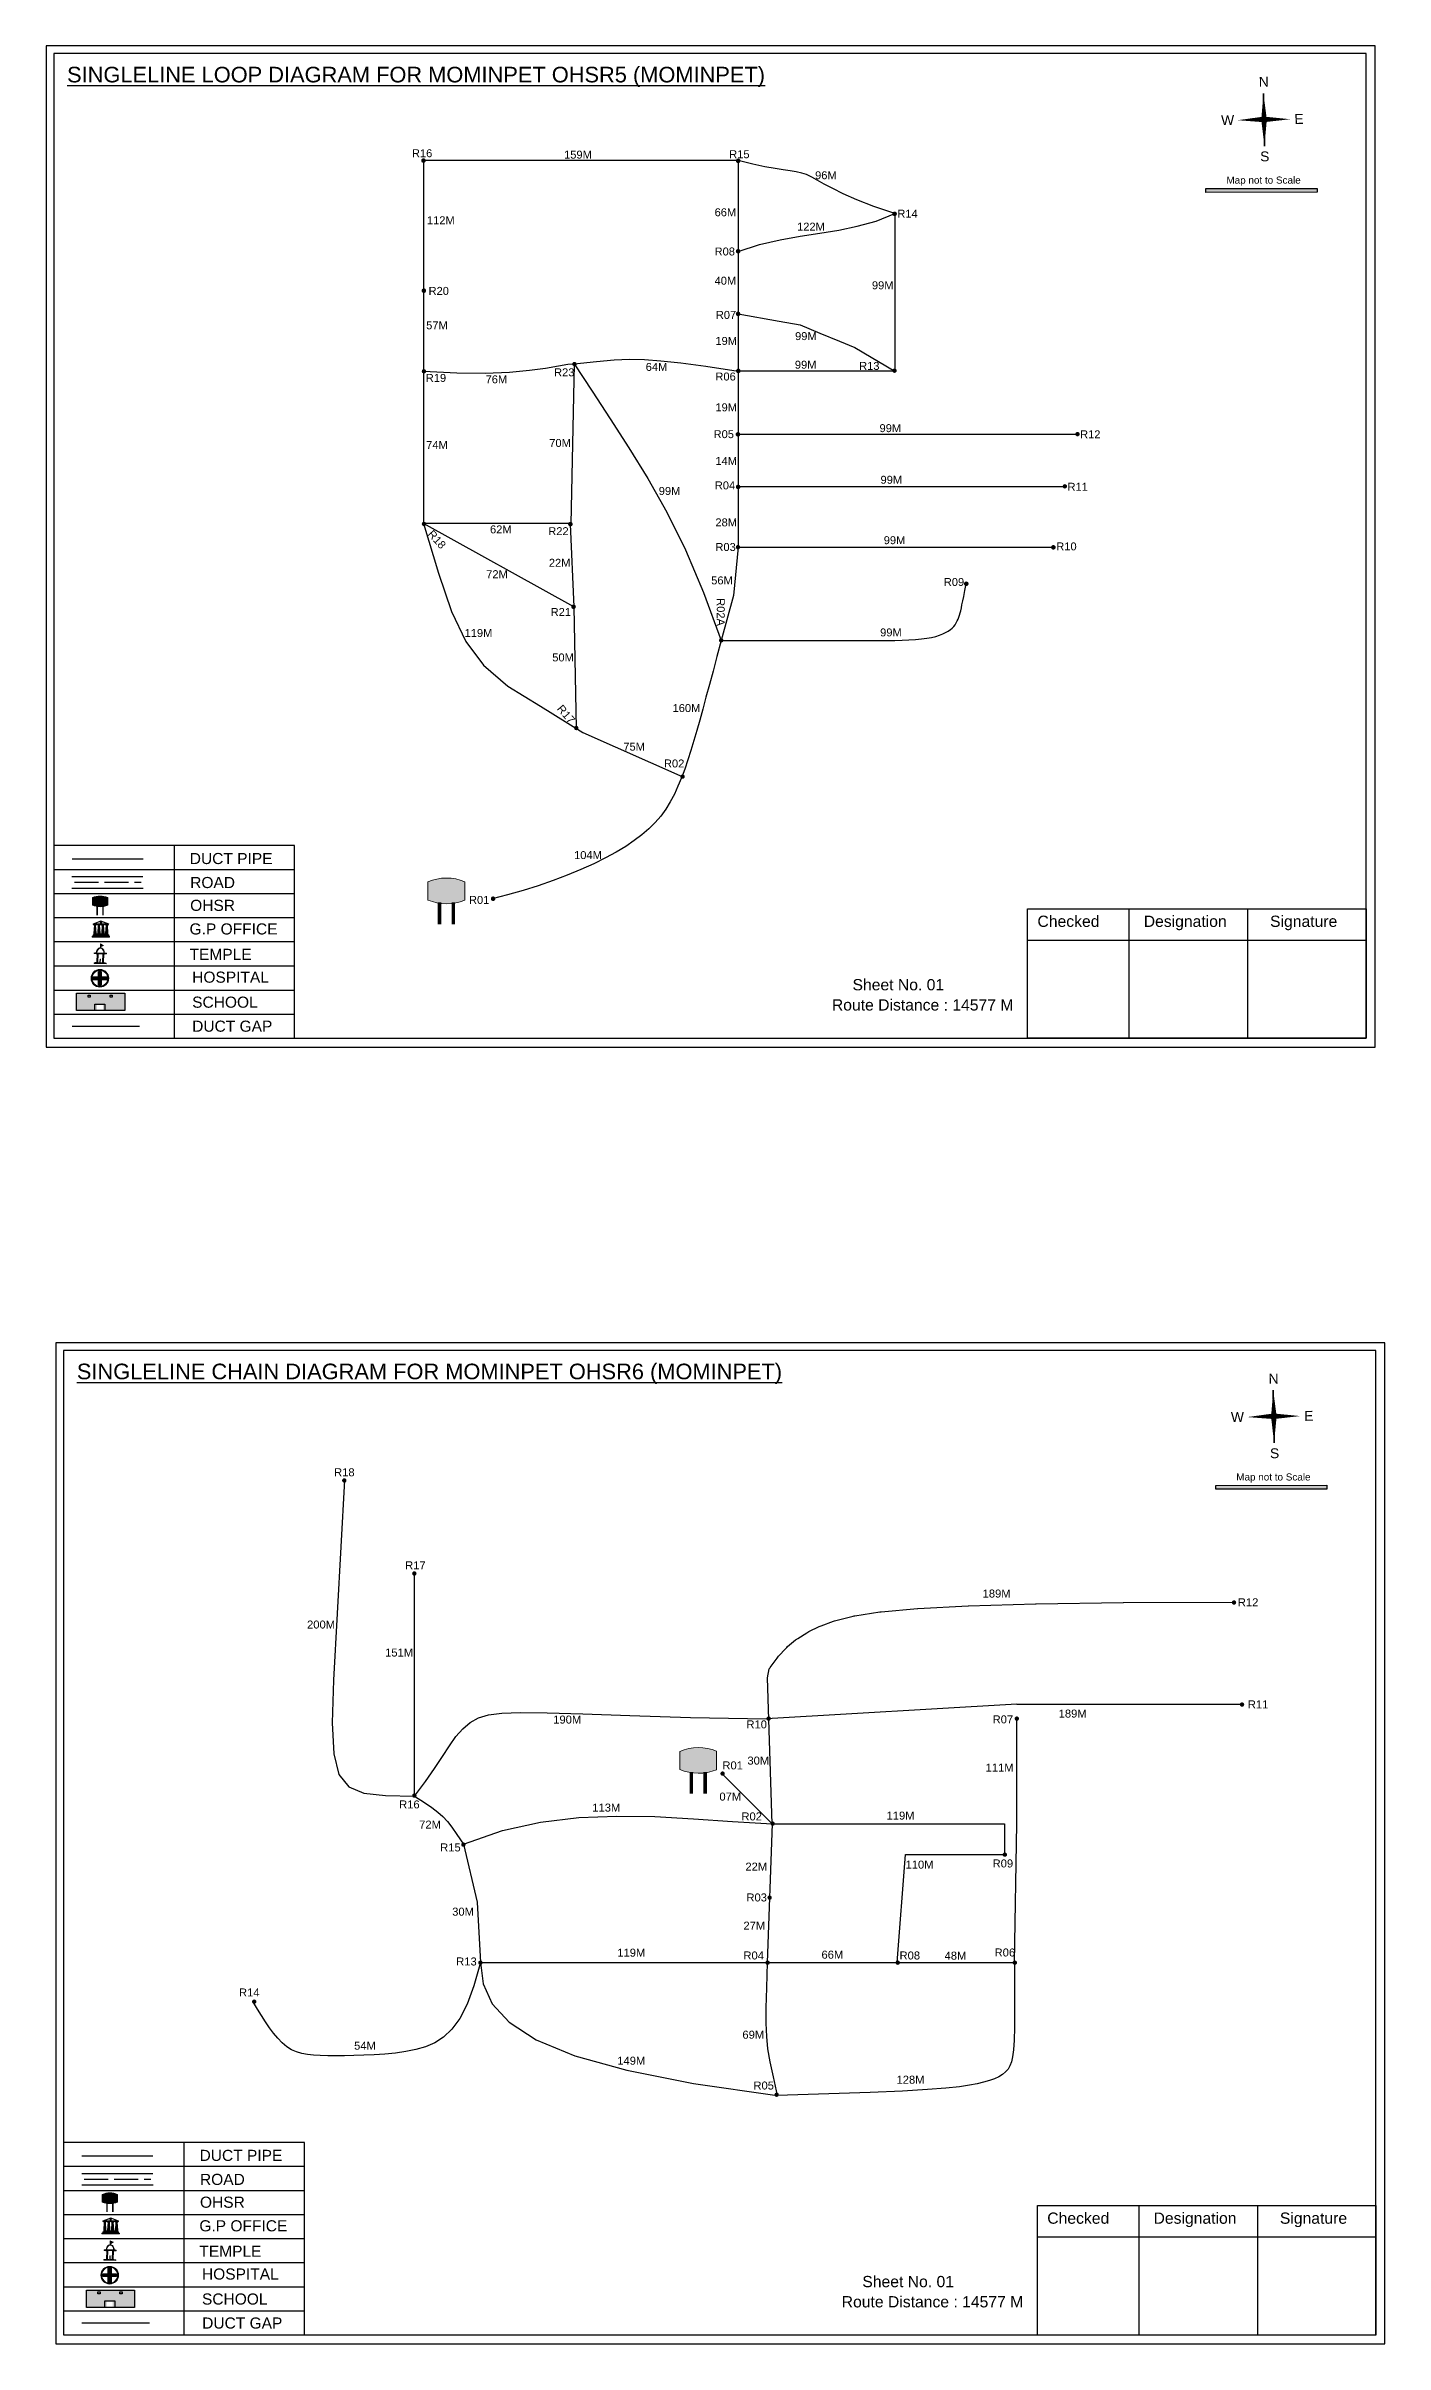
# Model space of a CAD drawing. Header units: inches. Extents: x 777 to 9331, y 1229 to 5049.
# Drawn here: x 1445 to 2114, y 1229 to 2378 of the extents above; entities that cross this region are included whole.
import ezdxf

# ---------------------------------------------------------------- set-up
doc = ezdxf.new("R2010")
doc.units = ezdxf.units.IN
doc.header["$MEASUREMENT"] = 0
doc.linetypes.add('ACAD_ISO02W100', pattern=[15, 12, -3])
doc.layers.add('LANDMARK', color=7, linetype='Continuous')
doc.layers.add('OHT', color=7, linetype='Continuous')
doc.styles.get("Standard").update_dxf_attribs({"font": 'arial.ttf'})

# ---------------------------------------------------------------- blocks, each defined once
blk = doc.blocks.new('OHT')
at = {"linetype": 'Continuous', "lineweight": 0, "true_color": 0x0ffffc}
blk.add_hatch(color=4, dxfattribs=at).paths.add_polyline_path([(0.012, 1), (0, 1, 0.101323), (-0.4, 0.916), (-0.4, 0.525, 0.194075), (0.399, 0.521), (0.399, 0.921, 0.097877)])
at = {"color": 4, "linetype": 'Continuous', "lineweight": 0, "true_color": 0x0ffffc, "flags": 128}
for points in [[(-0.4, 0.525), (-0.4, 0.916)], [(0.399, 0.521), (0.399, 0.921)]]:
    blk.add_lwpolyline(points, dxfattribs=at)
at = {"color": 4, "linetype": 'Continuous', "lineweight": 0, "true_color": 0x0ffffc, "const_width": 0.075, "flags": 128}
for points in [[(-0.15, 0), (-0.15, 0.475)], [(0.15, 0), (0.15, 0.473)]]:
    blk.add_lwpolyline(points, dxfattribs=at)
at = {"color": 4, "linetype": 'Continuous', "lineweight": 0, "true_color": 0x0ffffc}
for centre, radius, start, end in [((0.006, -0.019), 1.019, 67.3109, 113.4711), ((0.004, 1.513), 1.068, 247.7682, 291.7007)]:
    blk.add_arc(centre, radius, start, end, dxfattribs=at)
blk = doc.blocks.new('Government_Office')
at = {"linetype": 'Continuous', "lineweight": 0, "true_color": 0xff0000}
for points in [[(-0.5, 0.05), (0.5, 0.05), (0.5, 0), (-0.5, 0)], [(-0.45, 0.08), (-0.45, 0.12), (0.45, 0.12), (0.45, 0.08)], [(-0.4, 0.14), (-0.4, 0.18), (0.4, 0.18), (0.4, 0.14)]]:
    blk.add_hatch(color=1, dxfattribs=at).paths.add_polyline_path(points)
h = blk.add_hatch(color=1, dxfattribs=at)
h.paths.add_polyline_path([(0.44, 0.72), (0.45, 0.75), (0, 0.93), (-0.45, 0.75), (-0.44, 0.72)])
h.paths.add_polyline_path([(0.36, 0.75), (-0.36, 0.75), (0, 0.9)], flags=16)
h.paths.add_polyline_path([(0, 0.78, -1), (0, 0.87, -1)], flags=0)
h = blk.add_hatch(color=1, dxfattribs=at)
edge = h.paths.add_edge_path()
edge.add_line((-0.27, 0.2), (-0.3, 0.68))
edge.add_line((-0.3, 0.68), (-0.29, 0.68))
edge.add_arc((-0.28, 0.69), 0.0176, 225.304, 441.5659)
edge.add_line((-0.28, 0.7), (-0.39, 0.7))
edge.add_arc((-0.39, 0.69), 0.0176, 98.4341, 314.696)
edge.add_line((-0.38, 0.68), (-0.37, 0.68))
edge.add_line((-0.37, 0.68), (-0.4, 0.2))
edge.add_line((-0.4, 0.2), (-0.27, 0.2))
h = blk.add_hatch(color=1, dxfattribs=at)
edge = h.paths.add_edge_path()
edge.add_line((-0.05, 0.2), (-0.07, 0.68))
edge.add_line((-0.07, 0.68), (-0.07, 0.68))
edge.add_arc((-0.05, 0.69), 0.0176, 225.304, 441.5659)
edge.add_line((-0.05, 0.7), (-0.17, 0.7))
edge.add_arc((-0.17, 0.69), 0.0176, 98.4341, 314.696)
edge.add_line((-0.16, 0.68), (-0.15, 0.68))
edge.add_line((-0.15, 0.68), (-0.18, 0.2))
edge.add_line((-0.18, 0.2), (-0.05, 0.2))
h = blk.add_hatch(color=1, dxfattribs=at)
edge = h.paths.add_edge_path()
edge.add_arc((0, 0.83), 0.0467, 90, 270)
edge.add_arc((0, 0.83), 0.0467, 270, 450)
h = blk.add_hatch(color=1, dxfattribs=at)
edge = h.paths.add_edge_path()
edge.add_line((0.18, 0.2), (0.15, 0.68))
edge.add_line((0.15, 0.68), (0.16, 0.68))
edge.add_arc((0.17, 0.69), 0.0176, 225.304, 441.5659)
edge.add_line((0.17, 0.7), (0.05, 0.7))
edge.add_arc((0.05, 0.69), 0.0176, 98.4341, 314.696)
edge.add_line((0.07, 0.68), (0.07, 0.68))
edge.add_line((0.07, 0.68), (0.05, 0.2))
edge.add_line((0.05, 0.2), (0.18, 0.2))
h = blk.add_hatch(color=1, dxfattribs=at)
edge = h.paths.add_edge_path()
edge.add_line((0.4, 0.2), (0.37, 0.68))
edge.add_line((0.37, 0.68), (0.38, 0.68))
edge.add_arc((0.39, 0.69), 0.0176, 225.304, 441.5659)
edge.add_line((0.4, 0.7), (0.28, 0.7))
edge.add_arc((0.28, 0.69), 0.0176, 98.4341, 314.696)
edge.add_line((0.29, 0.68), (0.3, 0.68))
edge.add_line((0.3, 0.68), (0.27, 0.2))
edge.add_line((0.27, 0.2), (0.4, 0.2))
at = {"color": 1, "linetype": 'Continuous', "lineweight": 0, "true_color": 0xff0000, "flags": 128}
for points in [[(-0.5, 0.05), (0.5, 0.05), (0.5, 0), (-0.5, 0)], [(-0.45, 0.75), (-0.44, 0.72), (0.44, 0.72), (0.45, 0.75), (0, 0.93)], [(-0.45, 0.08), (-0.45, 0.12), (0.45, 0.12), (0.45, 0.08)], [(-0.4, 0.14), (-0.4, 0.18), (0.4, 0.18), (0.4, 0.14)], [(-0.36, 0.75), (0.36, 0.75), (0, 0.9)]]:
    blk.add_lwpolyline(points, close=True, dxfattribs=at)
for points in [[(-0.27, 0.2), (-0.3, 0.68), (-0.29, 0.68, 1.379694), (-0.28, 0.7), (-0.39, 0.7, 1.379694), (-0.38, 0.68), (-0.37, 0.68), (-0.4, 0.2)], [(-0.05, 0.2), (-0.07, 0.68), (-0.07, 0.68, 1.379694), (-0.05, 0.7), (-0.17, 0.7, 1.379694), (-0.16, 0.68), (-0.15, 0.68), (-0.18, 0.2)], [(0, 0.87, 1), (0, 0.78, 1)], [(0.18, 0.2), (0.15, 0.68), (0.16, 0.68, 1.379694), (0.17, 0.7), (0.05, 0.7, 1.379694), (0.07, 0.68), (0.07, 0.68), (0.05, 0.2)], [(0.4, 0.2), (0.37, 0.68), (0.38, 0.68, 1.379694), (0.4, 0.7), (0.28, 0.7, 1.379694), (0.29, 0.68), (0.3, 0.68), (0.27, 0.2)]]:
    blk.add_lwpolyline(points, format="xyb", close=True, dxfattribs=at)
blk = doc.blocks.new('Temple')
at = {"linetype": 'Continuous', "lineweight": 0, "true_color": 0xff0000}
h = blk.add_hatch(color=1, dxfattribs=at)
edge = h.paths.add_edge_path()
edge.add_line((0.17, 0.49), (0.22, 0.49))
edge.add_line((0.22, 0.49), (0.22, 0.5))
edge.add_line((0.22, 0.5), (0.31, 0.5))
edge.add_line((0.31, 0.5), (0.31, 0.53))
edge.add_line((0.31, 0.53), (0.26, 0.53))
edge.add_line((0.26, 0.53), (0.26, 0.54))
edge.add_line((0.26, 0.54), (0.2, 0.54))
edge.add_spline(control_points=[(0.2, 0.54), (0.2, 0.59), (0.19, 0.64), (0.14, 0.74), (0.09, 0.79), (0.03, 0.8), (0.02, 0.81), (0.01, 0.81)], knot_values=[4.712389, 4.712389, 4.712389, 4.712389, 5.278166, 5.278166, 6.117402, 6.117402, 6.223801, 6.223801, 6.223801, 6.223801], degree=3, periodic=0)
edge.add_line((0.01, 0.81), (0.01, 0.79))
edge.add_line((0.01, 0.79), (-0.01, 0.79))
edge.add_line((-0.01, 0.79), (-0.01, 0.81))
edge.add_spline(control_points=[(-0.01, 0.81), (-0.05, 0.8), (-0.1, 0.78), (-0.17, 0.7), (-0.2, 0.63), (-0.2, 0.55), (-0.2, 0.55), (-0.2, 0.54)], knot_values=[6.343965, 6.343965, 6.343965, 6.343965, 6.956638, 6.956638, 7.795874, 7.795874, 7.853982, 7.853982, 7.853982, 7.853982], degree=3, periodic=0)
edge.add_line((-0.2, 0.54), (-0.26, 0.54))
edge.add_line((-0.26, 0.54), (-0.26, 0.53))
edge.add_line((-0.26, 0.53), (-0.31, 0.53))
edge.add_line((-0.31, 0.53), (-0.31, 0.5))
edge.add_line((-0.31, 0.5), (-0.22, 0.5))
edge.add_line((-0.22, 0.5), (-0.22, 0.49))
edge.add_line((-0.22, 0.49), (-0.17, 0.49))
edge.add_line((-0.17, 0.49), (-0.17, 0.07))
edge.add_arc((-0.2, 0.07), 0.03, -90, 0, ccw=False)
edge.add_line((-0.2, 0.04), (-0.26, 0.04))
edge.add_line((-0.26, 0.04), (-0.26, 0.03))
edge.add_line((-0.26, 0.03), (-0.31, 0.03))
edge.add_line((-0.31, 0.03), (-0.31, 0))
edge.add_line((-0.31, 0), (0.31, 0))
edge.add_line((0.31, 0), (0.31, 0.03))
edge.add_line((0.31, 0.03), (0.26, 0.03))
edge.add_line((0.26, 0.03), (0.26, 0.04))
edge.add_line((0.26, 0.04), (0.2, 0.04))
edge.add_arc((0.2, 0.07), 0.03, 180, 270, ccw=False)
edge.add_line((0.17, 0.07), (0.17, 0.49))
h.paths.add_polyline_path([(0.12, 0.07, -0.414214), (0.1, 0.04), (0.05, 0.04), (0.05, 0.03), (-0.05, 0.03), (-0.05, 0.04), (-0.1, 0.04, -0.414214), (-0.12, 0.07), (-0.12, 0.5), (0.12, 0.5)], flags=16)
edge = h.paths.add_edge_path(flags=16)
edge.add_ellipse((0, 0.54), major_axis=(0, 0.242), ratio=0.722808, start_angle=270, end_angle=450, ccw=False)
edge.add_line((0.17, 0.54), (-0.17, 0.54))
h.paths.add_polyline_path([(0.01, 0.23), (0.01, 0.07), (-0.01, 0.07), (-0.01, 0.23)], flags=0)
at = {"linetype": 'Continuous', "lineweight": 0, "true_color": 0xe66000}
blk.add_hatch(color=32, dxfattribs=at).paths.add_polyline_path([(-0.01, 1), (0.15, 0.93), (0, 0.85)])
at = {"linetype": 'Continuous', "lineweight": 0, "true_color": 0xff0000}
h = blk.add_hatch(color=1, dxfattribs=at)
edge = h.paths.add_edge_path()
edge.add_line((0.01, 0.86), (0, 0.85))
edge.add_line((0, 0.85), (0, 0.93))
edge.add_line((0, 0.93), (-0.01, 0.93))
edge.add_line((-0.01, 0.93), (-0.01, 0.81))
edge.add_spline(control_points=[(-0.01, 0.81), (0, 0.81), (0, 0.81), (0.01, 0.81)], knot_values=[6.223801, 6.223801, 6.223801, 6.223801, 6.343965, 6.343965, 6.343965, 6.343965], degree=3, periodic=0)
edge.add_line((0.01, 0.81), (0.01, 0.86))
h = blk.add_hatch(color=1, dxfattribs=at)
edge = h.paths.add_edge_path()
edge.add_line((0.01, 0.79), (0.01, 0.81))
edge.add_spline(control_points=[(0.01, 0.81), (0, 0.81), (0, 0.81), (-0.01, 0.81)], knot_values=[6.223801, 6.223801, 6.223801, 6.223801, 6.343965, 6.343965, 6.343965, 6.343965], degree=3, periodic=0)
edge.add_line((-0.01, 0.81), (-0.01, 0.79))
edge.add_line((-0.01, 0.79), (0.01, 0.79))
at = {"color": 1, "linetype": 'Continuous', "lineweight": 0, "true_color": 0xff0000, "flags": 128}
blk.add_lwpolyline([(0.2, 0.54), (0.26, 0.54), (0.26, 0.53), (0.31, 0.53), (0.31, 0.5), (0.22, 0.5), (0.22, 0.49), (0.17, 0.49), (0.17, 0.07, 0.414214), (0.2, 0.04), (0.26, 0.04), (0.26, 0.03), (0.31, 0.03), (0.31, 0), (-0.31, 0), (-0.31, 0.03), (-0.26, 0.03), (-0.26, 0.04), (-0.2, 0.04, 0.414214), (-0.17, 0.07), (-0.17, 0.49), (-0.22, 0.49), (-0.22, 0.5), (-0.31, 0.5), (-0.31, 0.53), (-0.26, 0.53), (-0.26, 0.54), (-0.2, 0.54)], format="xyb", dxfattribs=at)
blk.add_lwpolyline([(-0.17, 0.54), (0.17, 0.54)], dxfattribs=at)
blk.add_lwpolyline([(0.12, 0.5), (0.12, 0.07, -0.414214), (0.1, 0.04), (0.05, 0.04), (0.05, 0.03), (-0.05, 0.03), (-0.05, 0.04), (-0.1, 0.04, -0.414214), (-0.12, 0.07), (-0.12, 0.5)], format="xyb", close=True, dxfattribs=at)
at = {"color": 32, "linetype": 'Continuous', "lineweight": 0, "true_color": 0xe66000, "flags": 128}
blk.add_lwpolyline([(-0.01, 1), (0.15, 0.93), (0, 0.85), (-0.01, 1)], dxfattribs=at)
at = {"color": 1, "linetype": 'Continuous', "lineweight": 0, "true_color": 0xff0000, "flags": 128}
for points in [[(0.01, 0.93), (-0.01, 0.93), (-0.01, 0.79), (0.01, 0.79)], [(0.01, 0.23), (-0.01, 0.23), (-0.01, 0.07), (0.01, 0.07)]]:
    blk.add_lwpolyline(points, close=True, dxfattribs=at)
at = {"color": 1, "linetype": 'Continuous', "lineweight": 0, "true_color": 0xff0000}
blk.add_ellipse((0, 0.54), major_axis=(0, 0.242), ratio=0.722808, start_param=4.712389, end_param=7.853982, dxfattribs=at)
blk.add_open_spline([(0.2, 0.54), (0.2, 0.59), (0.19, 0.64), (0.14, 0.74), (0.09, 0.79), (-0.02, 0.82), (-0.08, 0.79), (-0.17, 0.7), (-0.2, 0.63), (-0.2, 0.55), (-0.2, 0.55), (-0.2, 0.54)], degree=3, knots=[4.712389, 4.712389, 4.712389, 4.712389, 5.278166, 5.278166, 6.117402, 6.117402, 6.956638, 6.956638, 7.795874, 7.795874, 7.853982, 7.853982, 7.853982, 7.853982], dxfattribs=at)
blk = doc.blocks.new('*U16')
at = {"color": 0, "linetype": 'ACAD_ISO02W100', "transparency": 16777216}
blk.add_line((-16.5, 0), (16.8, 0), dxfattribs=at)
blk = doc.blocks.new('Hospital')
at = {"linetype": 'Continuous', "lineweight": 0, "true_color": 0x000000}
h = blk.add_hatch(color=18, dxfattribs=at)
h.paths.add_polyline_path([(-0.5, 0, 1), (0.5, 0, 1)])
h.paths.add_polyline_path([(0.45, 0, -1), (-0.45, 0, -1)], flags=16)
at = {"linetype": 'Continuous', "true_color": 0xff0000}
blk.add_hatch(color=1, dxfattribs=at).paths.add_polyline_path([(-0.39, 0.08), (-0.08, 0.08), (-0.08, 0.39), (0.08, 0.39), (0.08, 0.08), (0.39, 0.08), (0.39, -0.08), (0.08, -0.08), (0.08, -0.39), (-0.08, -0.39), (-0.08, -0.08), (-0.39, -0.08)])
at = {"color": 1, "linetype": 'Continuous', "true_color": 0xff0000, "flags": 128}
blk.add_lwpolyline([(-0.39, 0.08), (-0.08, 0.08), (-0.08, 0.39), (0.08, 0.39), (0.08, 0.08), (0.39, 0.08), (0.39, -0.08), (0.08, -0.08), (0.08, -0.39), (-0.08, -0.39), (-0.08, -0.08), (-0.39, -0.08)], close=True, dxfattribs=at)
at = {"color": 18, "linetype": 'Continuous', "lineweight": 0, "true_color": 0x000000}
for radius in [0.5, 0.446]:
    blk.add_circle((0, 0), radius, dxfattribs=at)
blk = doc.blocks.new('*U19')
at = {"color": 0, "linetype": 'ACAD_ISO02W100', "transparency": 16777216}
blk.add_line((-16.5, 0), (16.8, 0), dxfattribs=at)

msp = doc.modelspace()

# ---------------------------------------------------------------- hatches: boundary and pattern name
at = {"ltscale": 0.5}
h = msp.add_hatch(color=5, dxfattribs=at)
h.dxf.hatch_style = 1
h.paths.add_polyline_path([(1634.7, 2320.6, 1), (1632.4, 2320.6, 1)])
h = msp.add_hatch(color=5, dxfattribs=at)
h.dxf.hatch_style = 1
h.paths.add_polyline_path([(1791.9, 2320.5, 1), (1789.6, 2320.5, 1)])
at = {"true_color": 0x0093dd}
h = msp.add_hatch(color=142, dxfattribs=at)
h.dxf.hatch_style = 1
h.paths.add_polyline_path([(2024.5, 2306.6), (2024.5, 2304.7), (2080, 2304.8), (2080, 2306.7)])
at = {"ltscale": 0.5}
h = msp.add_hatch(color=5, dxfattribs=at)
h.dxf.hatch_style = 1
h.paths.add_polyline_path([(1870.1, 2294, 1), (1867.8, 2294, 1)])
h = msp.add_hatch(color=5, dxfattribs=at)
h.dxf.hatch_style = 1
h.paths.add_polyline_path([(1791.9, 2275.3, 1), (1789.6, 2275.3, 1)])
h = msp.add_hatch(color=5, dxfattribs=at)
h.dxf.hatch_style = 1
h.paths.add_polyline_path([(1634.9, 2255.6, 1), (1632.6, 2255.6, 1)])
h = msp.add_hatch(color=5, dxfattribs=at)
h.dxf.hatch_style = 1
h.paths.add_polyline_path([(1791.9, 2244, 1), (1789.6, 2244, 1)])
h = msp.add_hatch(color=5, dxfattribs=at)
h.dxf.hatch_style = 1
h.paths.add_polyline_path([(1710.1, 2218.9, 1), (1707.9, 2218.9, 1)])
h = msp.add_hatch(color=5, dxfattribs=at)
h.dxf.hatch_style = 1
h.paths.add_polyline_path([(1634.9, 2215.3, 1), (1632.7, 2215.3, 1)])
h = msp.add_hatch(color=5, dxfattribs=at)
h.dxf.hatch_style = 1
h.paths.add_polyline_path([(1792, 2215.5, 1), (1789.7, 2215.5, 1)])
h = msp.add_hatch(color=5, dxfattribs=at)
h.dxf.hatch_style = 1
h.paths.add_polyline_path([(1870, 2215.6, 1), (1867.8, 2215.6, 1)])
h = msp.add_hatch(color=5, dxfattribs=at)
h.dxf.hatch_style = 1
h.paths.add_polyline_path([(1791.8, 2183.8, 1), (1789.5, 2183.8, 1)])
h = msp.add_hatch(color=5, dxfattribs=at)
h.dxf.hatch_style = 1
h.paths.add_polyline_path([(1961.4, 2183.9, 1), (1959.2, 2183.9, 1)])
h = msp.add_hatch(color=5, dxfattribs=at)
h.dxf.hatch_style = 1
h.paths.add_polyline_path([(1791.9, 2157.5, 1), (1789.6, 2157.5, 1)])
h = msp.add_hatch(color=5, dxfattribs=at)
h.dxf.hatch_style = 1
h.paths.add_polyline_path([(1955.1, 2157.8, 1), (1952.9, 2157.8, 1)])
h = msp.add_hatch(color=5, dxfattribs=at)
h.dxf.hatch_style = 1
h.paths.add_polyline_path([(1634.9, 2139, 1), (1632.7, 2139, 1)])
h = msp.add_hatch(color=5, dxfattribs=at)
h.dxf.hatch_style = 1
h.paths.add_polyline_path([(1708.1, 2138.9, 1), (1705.8, 2138.9, 1)])
h = msp.add_hatch(color=5, dxfattribs=at)
h.dxf.hatch_style = 1
h.paths.add_polyline_path([(1791.8, 2127.4, 1), (1789.6, 2127.4, 1)])
h = msp.add_hatch(color=5, dxfattribs=at)
h.dxf.hatch_style = 1
h.paths.add_polyline_path([(1949.4, 2127.3, 1), (1947.1, 2127.3, 1)])
h = msp.add_hatch(color=5, dxfattribs=at)
h.dxf.hatch_style = 1
h.paths.add_polyline_path([(1905.9, 2109.1, 1), (1903.6, 2109.1, 1)])
h = msp.add_hatch(color=5, dxfattribs=at)
h.dxf.hatch_style = 1
h.paths.add_polyline_path([(1709.7, 2097.6, 1), (1707.4, 2097.6, 1)])
h = msp.add_hatch(color=5, dxfattribs=at)
h.dxf.hatch_style = 1
h.paths.add_polyline_path([(1783.4, 2080.8, 1), (1781.2, 2080.8, 1)])
h = msp.add_hatch(color=5, dxfattribs=at)
h.dxf.hatch_style = 1
h.paths.add_polyline_path([(1711, 2037, 1), (1708.8, 2037, 1)])
h = msp.add_hatch(color=5, dxfattribs=at)
h.dxf.hatch_style = 1
h.paths.add_polyline_path([(1764.1, 2012.7, 1), (1761.9, 2012.7, 1)])
h = msp.add_hatch(color=5, dxfattribs=at)
h.dxf.hatch_style = 1
h.paths.add_polyline_path([(1669.5, 1951.7, 1), (1667.2, 1951.7, 1)])
at = {"true_color": 0xc8c92d}
h = msp.add_hatch(color=52, dxfattribs=at)
h.dxf.hatch_style = 1
h.paths.add_polyline_path([(1465, 1904.4), (1460.2, 1904.4), (1460.2, 1895.8), (1465, 1895.8)])
h.paths.add_polyline_path([(1484.2, 1904.4), (1479.5, 1904.4), (1479.5, 1895.8), (1484.2, 1895.8)])
at = {"true_color": 0x22346e}
h = msp.add_hatch(color=159, dxfattribs=at)
h.dxf.hatch_style = 1
h.paths.add_polyline_path([(1479.5, 1904.4), (1465, 1904.4), (1465, 1895.8), (1470.4, 1895.8), (1470.4, 1898.6), (1473.4, 1898.6), (1473.4, 1895.8), (1479.5, 1895.8)])
h.paths.add_polyline_path([(1467.1, 1902.5), (1466, 1902.5), (1466, 1903.4), (1467.1, 1903.4)], flags=16)
h.paths.add_polyline_path([(1477, 1902.5), (1477, 1903.4), (1478.1, 1903.4), (1478.1, 1902.5)], flags=16)
at = {"ltscale": 0.5}
h = msp.add_hatch(color=5, dxfattribs=at)
h.dxf.hatch_style = 1
h.paths.add_polyline_path([(1595.1, 1660.9, 1), (1592.9, 1660.9, 1)])
at = {"true_color": 0x0093dd}
h = msp.add_hatch(color=142, dxfattribs=at)
h.dxf.hatch_style = 1
h.paths.add_polyline_path([(2029.4, 1658.4), (2029.4, 1656.5), (2084.9, 1656.6), (2084.9, 1658.5)])
at = {"ltscale": 0.5}
h = msp.add_hatch(color=5, dxfattribs=at)
h.dxf.hatch_style = 1
h.paths.add_polyline_path([(1630.1, 1614.4, 1), (1627.9, 1614.4, 1)])
h = msp.add_hatch(color=5, dxfattribs=at)
h.dxf.hatch_style = 1
h.paths.add_polyline_path([(2039.6, 1599.9, 1), (2037.4, 1599.9, 1)])
h = msp.add_hatch(color=5, dxfattribs=at)
h.dxf.hatch_style = 1
h.paths.add_polyline_path([(1807.1, 1541.9, 1), (1804.9, 1541.9, 1)])
h = msp.add_hatch(color=5, dxfattribs=at)
h.dxf.hatch_style = 1
h.paths.add_polyline_path([(1931.1, 1541.9, 1), (1928.9, 1541.9, 1)])
h = msp.add_hatch(color=5, dxfattribs=at)
h.dxf.hatch_style = 1
h.paths.add_polyline_path([(2043.6, 1548.9, 1), (2041.4, 1548.9, 1)])
h = msp.add_hatch(color=5, dxfattribs=at)
h.dxf.hatch_style = 1
h.paths.add_polyline_path([(1784.1, 1514.4, 1), (1781.9, 1514.4, 1)])
h = msp.add_hatch(color=5, dxfattribs=at)
h.dxf.hatch_style = 1
h.paths.add_polyline_path([(1630.1, 1503.4, 1), (1627.9, 1503.4, 1)])
h = msp.add_hatch(color=5, dxfattribs=at)
h.dxf.hatch_style = 1
h.paths.add_polyline_path([(1809.1, 1489.4, 1), (1806.9, 1489.4, 1)])
h = msp.add_hatch(color=5, dxfattribs=at)
h.dxf.hatch_style = 1
h.paths.add_polyline_path([(1654.6, 1478.9, 1), (1652.4, 1478.9, 1)])
h = msp.add_hatch(color=5, dxfattribs=at)
h.dxf.hatch_style = 1
h.paths.add_polyline_path([(1925.1, 1473.9, 1), (1922.9, 1473.9, 1)])
h = msp.add_hatch(color=5, dxfattribs=at)
h.dxf.hatch_style = 1
h.paths.add_polyline_path([(1807.6, 1452.4, 1), (1805.4, 1452.4, 1)])
h = msp.add_hatch(color=5, dxfattribs=at)
h.dxf.hatch_style = 1
h.paths.add_polyline_path([(1663.1, 1419.9, 1), (1660.9, 1419.9, 1)])
h = msp.add_hatch(color=5, dxfattribs=at)
h.dxf.hatch_style = 1
h.paths.add_polyline_path([(1806.6, 1419.9, 1), (1804.4, 1419.9, 1)])
h = msp.add_hatch(color=5, dxfattribs=at)
h.dxf.hatch_style = 1
h.paths.add_polyline_path([(1871.6, 1419.9, 1), (1869.4, 1419.9, 1)])
h = msp.add_hatch(color=5, dxfattribs=at)
h.dxf.hatch_style = 1
h.paths.add_polyline_path([(1930.1, 1419.9, 1), (1927.9, 1419.9, 1)])
h = msp.add_hatch(color=5, dxfattribs=at)
h.dxf.hatch_style = 1
h.paths.add_polyline_path([(1550.1, 1400.4, 1), (1547.9, 1400.4, 1)])
h = msp.add_hatch(color=5, dxfattribs=at)
h.dxf.hatch_style = 1
h.paths.add_polyline_path([(1811.1, 1353.9, 1), (1808.9, 1353.9, 1)])
at = {"true_color": 0xc8c92d}
h = msp.add_hatch(color=52, dxfattribs=at)
h.dxf.hatch_style = 1
h.paths.add_polyline_path([(1469.9, 1256.2), (1465.2, 1256.2), (1465.2, 1247.6), (1469.9, 1247.6)])
h.paths.add_polyline_path([(1489.1, 1256.2), (1484.4, 1256.2), (1484.4, 1247.6), (1489.1, 1247.6)])
at = {"true_color": 0x22346e}
h = msp.add_hatch(color=159, dxfattribs=at)
h.dxf.hatch_style = 1
h.paths.add_polyline_path([(1484.4, 1256.2), (1469.9, 1256.2), (1469.9, 1247.6), (1475.3, 1247.6), (1475.3, 1250.4), (1478.3, 1250.4), (1478.3, 1247.6), (1484.4, 1247.6)])
h.paths.add_polyline_path([(1472, 1254.3), (1470.9, 1254.3), (1470.9, 1255.3), (1472, 1255.3)], flags=16)
h.paths.add_polyline_path([(1481.9, 1254.3), (1481.9, 1255.3), (1483, 1255.3), (1483, 1254.3)], flags=16)

# ---------------------------------------------------------------- linework, layer by layer
for p, q in [((2053.7, 2327.9), (2053.2, 2354.2)), ((2053.2, 2354.2), (2053.7, 2327.9)), ((2053.7, 2327.9), (2053.2, 2354.2)), ((2053.4, 2341.1), (2053.7, 2327.9)), ((1509, 1978.2), (1509, 1882)), ((1569.2, 1966.2), (1448.9, 1966.2)), ((1569.2, 1954.1), (1448.9, 1954.1)), ((1457.9, 1962.8), (1493.4, 1962.8)), ((1457.9, 1957), (1493.6, 1957)), ((1569.2, 1942.1), (1448.9, 1942.1)), ((1569.2, 1930.1), (1448.9, 1930.1)), ((1569.2, 1918), (1448.9, 1918)), ((1448.9, 1906), (1569.2, 1906)), ((1448.9, 1894), (1569.2, 1894)), ((2058.5, 1679.7), (2058.1, 1706)), ((2058.1, 1706), (2058.5, 1679.7)), ((2058.5, 1679.7), (2058.1, 1706)), ((2058.3, 1692.8), (2058.5, 1679.7)), ((1513.9, 1330), (1513.9, 1233.8)), ((1574.1, 1318), (1453.8, 1318)), ((1462.8, 1314.6), (1498.3, 1314.6)), ((1574.1, 1305.9), (1453.8, 1305.9)), ((1462.8, 1308.8), (1498.5, 1308.8)), ((1574.1, 1293.9), (1453.8, 1293.9)), ((1574.1, 1281.9), (1453.8, 1281.9)), ((1574.1, 1269.9), (1453.8, 1269.9)), ((1453.8, 1257.8), (1574.1, 1257.8)), ((1453.8, 1245.8), (1574.1, 1245.8)), ((1453.8, 1235.2), (1453.8, 1234.3)), ((1453.8, 1234.3), (1453.8, 1233.8))]:
    msp.add_line(p, q)
at = {"color": 1}
for p, q in [((2053.2, 2354.2), (2053.4, 2341.1)), ((2058.1, 1706), (2058.3, 1692.9))]:
    msp.add_line(p, q, dxfattribs=at)
at = {"color": 5}
for p, q in [((1869, 2294.1), (1869, 2215.4)), ((1708.9, 2219.1), (1707.1, 2138.9)), ((1869, 2215.4), (1790.8, 2215.4)), ((1790.8, 2183.9), (1960.2, 2183.9)), ((1790.8, 2157.7), (1954.1, 2157.7)), ((1707.3, 2139.2), (1633.6, 2139.2)), ((1708.6, 2097.5), (1633.6, 2139.2)), ((1790.8, 2127.4), (1948.2, 2127.4)), ((1629.1, 1503.2), (1629.1, 1614.3)), ((1930, 1549.1), (1804.9, 1541.7)), ((1930, 1549.1), (2043.1, 1549.1)), ((1930, 1489.3), (1930, 1541.8)), ((1807.8, 1489.3), (1783.1, 1514)), ((1807.8, 1489.3), (1805.3, 1419.9)), ((1807.8, 1489.3), (1923.9, 1489.3)), ((1923.9, 1489.3), (1923.9, 1474)), ((1928.9, 1419.9), (1930, 1489.3)), ((1870.2, 1419.9), (1874.3, 1474)), ((1874.3, 1474), (1923.9, 1474)), ((1662, 1419.9), (1805.3, 1419.9)), ((1805.3, 1419.9), (1928.4, 1419.9))]:
    msp.add_line(p, q, dxfattribs=at)
at = {"color": 242, "true_color": 0xcd2027}
for p, q in [((1986, 1946.7), (1986, 1881.9)), ((2045.3, 1946.7), (2045.3, 1881.9)), ((1935.4, 1931), (2104.5, 1931)), ((1990.9, 1298.5), (1990.9, 1233.7)), ((2050.2, 1298.5), (2050.2, 1233.7)), ((1940.4, 1282.8), (2109.4, 1282.8))]:
    msp.add_line(p, q, dxfattribs=at)
for points in [[(1445, 2377.9), (1445, 1877.5), (2109, 1877.5), (2109, 2377.9)], [(1448.9, 2374.1), (1448.9, 1882), (2104.5, 1882), (2104.5, 2374.1)], [(1448.9, 1882), (1569.2, 1882), (1569.2, 1978.2), (1448.9, 1978.2), (1448.9, 1882.9)], [(1484.3, 1904.4), (1484.3, 1895.8), (1460.2, 1895.8), (1460.2, 1904.4)], [(1467.1, 1903.4), (1467.1, 1902.5), (1466, 1902.5), (1466, 1903.4)], [(1477, 1902.5), (1477, 1903.4), (1478.1, 1903.4), (1478.1, 1902.5)], [(1449.9, 1729.7), (1449.9, 1229.3), (2113.9, 1229.3), (2113.9, 1729.7)], [(1453.8, 1725.9), (1453.8, 1233.8), (2109.4, 1233.8), (2109.4, 1725.9)], [(1453.8, 1233.8), (1574.1, 1233.8), (1574.1, 1330), (1453.8, 1330), (1453.8, 1234.7)], [(1489.2, 1256.2), (1489.2, 1247.6), (1465.2, 1247.6), (1465.2, 1256.2)], [(1472, 1255.3), (1472, 1254.3), (1470.9, 1254.3), (1470.9, 1255.3)], [(1481.9, 1254.3), (1481.9, 1255.3), (1483, 1255.3), (1483, 1254.3)]]:
    msp.add_lwpolyline(points, close=True)
at = {"color": 5}
for points in [[(1633.6, 2320.6), (1633.6, 2215.4), (1633.6, 2139.2), (1641, 2114.4), (1647.6, 2095.2), (1654.7, 2080.3), (1663.6, 2068.4), (1675.7, 2058), (1692.1, 2047.9), (1713.1, 2034.7), (1763.1, 2012.6)], [(1869, 2294.1), (1858.6, 2297.7), (1850.1, 2301), (1843.3, 2304), (1838, 2306.6), (1833.7, 2308.9), (1830.3, 2310.9), (1827.5, 2312.4), (1824.9, 2313.6), (1822.5, 2314.4), (1819.8, 2315), (1816.8, 2315.5), (1813.3, 2316), (1809.2, 2316.6), (1804.1, 2317.5), (1798.1, 2318.8), (1790.8, 2320.6), (1633.6, 2320.6)], [(1790.8, 2320.6), (1790.8, 2275.2), (1790.8, 2244), (1790.8, 2215.4), (1790.8, 2183.9), (1790.8, 2157.7), (1790.8, 2127.4), (1788.4, 2103.2), (1782.3, 2080.7)], [(1790.8, 2275.2), (1801.5, 2278.6), (1811.8, 2281), (1821.8, 2282.8), (1831.5, 2284.3), (1841, 2285.9), (1850.3, 2287.8), (1859.7, 2290.4), (1869, 2294.1)], [(1790.8, 2244), (1811.2, 2240.4), (1821.7, 2238.5), (1831.6, 2234.4), (1841.4, 2230.3), (1849.1, 2227.2), (1869, 2215.4)], [(1633.6, 2215.4), (1650.2, 2214.5), (1664.4, 2214.4), (1676.5, 2214.9), (1686.5, 2215.8), (1694.6, 2216.9), (1701, 2218), (1705.7, 2218.8), (1708.9, 2219.1)], [(1708.9, 2219.1), (1720, 2220.2), (1728.8, 2221), (1736.5, 2221.3), (1744, 2221.2), (1752.2, 2220.6), (1762.1, 2219.5), (1774.6, 2217.8), (1790.8, 2215.4)], [(1708.9, 2219.1), (1717.8, 2205.3), (1726.9, 2191.5), (1736.2, 2177.1), (1745.7, 2161.7), (1755.1, 2144.9), (1764.4, 2126), (1773.5, 2104.8), (1782.3, 2080.7)], [(1706.9, 2138.9), (1708.6, 2097.5), (1709.9, 2036.7)], [(1782.3, 2080.7), (1800.5, 2080.7), (1814.9, 2080.7), (1826.2, 2080.7), (1834.8, 2080.7), (1841.4, 2080.7), (1846.5, 2080.7), (1850.6, 2080.7), (1854.2, 2080.7), (1857.9, 2080.7), (1861.6, 2080.7), (1865.4, 2080.7), (1869.1, 2080.8), (1872.7, 2080.9), (1876.1, 2081), (1879.3, 2081.2), (1882.3, 2081.5), (1885, 2081.9), (1887.4, 2082.3), (1889.5, 2082.8), (1891.4, 2083.4), (1893, 2084), (1894.4, 2084.7), (1895.7, 2085.4), (1896.8, 2086.2), (1897.7, 2086.9), (1898.5, 2087.8), (1899.2, 2088.6), (1899.7, 2089.5), (1900.2, 2090.5), (1900.7, 2091.4), (1901, 2092.4), (1901.4, 2093.4), (1901.7, 2094.5), (1902, 2095.6), (1902.3, 2097), (1902.6, 2098.6), (1903, 2100.5), (1903.5, 2102.8), (1904, 2105.7), (1904.7, 2109.1)], [(1782.3, 2080.7), (1780.2, 2072.8), (1778.3, 2065.5), (1776.4, 2058.7), (1774.7, 2052.4), (1773.1, 2046.5), (1771.6, 2041), (1770.1, 2035.7), (1768.6, 2030.7), (1767.1, 2025.8), (1765.6, 2021.1), (1764.1, 2016.5), (1762.5, 2012.1), (1760.7, 2007.9), (1758.9, 2003.9), (1756.8, 2000.1), (1754.6, 1996.4), (1752.1, 1993), (1749.3, 1989.7), (1746.2, 1986.6), (1742.7, 1983.6), (1738.9, 1980.7), (1734.6, 1977.8), (1729.8, 1974.9), (1724.5, 1972.1), (1718.6, 1969.2), (1712.2, 1966.3), (1705.4, 1963.5), (1698.3, 1960.8), (1690.9, 1958.2), (1683.3, 1955.8), (1675.6, 1953.6), (1667.9, 1951.7)], [(1594.1, 1661.1), (1588.6, 1561.1), (1588, 1539.7), (1588.7, 1524.3), (1591.3, 1514), (1596.2, 1507.8), (1603.8, 1504.6), (1614.6, 1503.4), (1629.1, 1503.2)], [(1629.1, 1503.2), (1634.5, 1510.4), (1639.1, 1517), (1643, 1523), (1646.5, 1528.3), (1649.8, 1532.9), (1653.2, 1536.8), (1656.9, 1539.9), (1661, 1542.3), (1666, 1543.8), (1672.7, 1544.6), (1682.1, 1544.9), (1695.3, 1544.7), (1713.1, 1544.2), (1736.7, 1543.4), (1766.9, 1542.5), (1804.9, 1541.7)], [(1629.1, 1503.2), (1634, 1500), (1637.8, 1497.4), (1640.8, 1495.1), (1643.3, 1492.9), (1645.5, 1490.5), (1647.8, 1487.6), (1650.3, 1483.9), (1653.5, 1479.1)], [(1653.5, 1479.1), (1673, 1485.9), (1692.1, 1490.2), (1711.1, 1492.5), (1730.1, 1493.2), (1749.1, 1492.9), (1768.4, 1491.8), (1787.9, 1490.5), (1807.8, 1489.3)], [(1653.5, 1479.1), (1660.4, 1450.2), (1662, 1419.9), (1658.8, 1408.4), (1655.4, 1399.2), (1651.7, 1392), (1647.8, 1386.6), (1643.6, 1382.6), (1639.2, 1379.8), (1634.6, 1377.9), (1629.7, 1376.5), (1624.7, 1375.5), (1619.5, 1374.7), (1614.2, 1374.2), (1609, 1373.8), (1603.8, 1373.6), (1598.8, 1373.5), (1594.1, 1373.4), (1589.7, 1373.4), (1585.7, 1373.4), (1582, 1373.5), (1578.7, 1373.7), (1575.6, 1374), (1572.8, 1374.5), (1570.1, 1375.3), (1567.7, 1376.4), (1565.3, 1377.9), (1563, 1379.8), (1560.8, 1382.1), (1558.7, 1384.6), (1556.6, 1387.4), (1554.6, 1390.4), (1552.6, 1393.5), (1550.6, 1396.7), (1548.7, 1400)], [(1662, 1419.9), (1663.3, 1409.4), (1667.8, 1399.4), (1676.4, 1390.1), (1689.9, 1381.4), (1709.2, 1373.4), (1735.1, 1366.1), (1768.5, 1359.5), (1810.2, 1353.5)], [(1805.3, 1419.9), (1804.9, 1407.3), (1804.6, 1397.4), (1804.6, 1389.6), (1804.9, 1383), (1805.5, 1376.9), (1806.6, 1370.4), (1808.2, 1362.9), (1810.2, 1353.5)], [(1928.9, 1419.9), (1928.9, 1406.6), (1928.9, 1395.9), (1928.8, 1387.5), (1928.6, 1381.1), (1928.3, 1376.3), (1927.9, 1372.8), (1927.3, 1370.3), (1926.5, 1368.4), (1925.6, 1366.7), (1924.3, 1365.3), (1922.8, 1364), (1921, 1362.9), (1918.8, 1361.9), (1916.3, 1361), (1913.4, 1360.2), (1910.1, 1359.4), (1906.3, 1358.7), (1901.3, 1357.9), (1894.5, 1357.2), (1885.3, 1356.5), (1872.9, 1355.7), (1856.8, 1355), (1836.1, 1354.3), (1810.2, 1353.5)]]:
    msp.add_lwpolyline(points, dxfattribs=at)
at = {"color": 142, "true_color": 0x0093dd}
for points in [[(2080, 2304.8), (2024.5, 2304.7), (2024.5, 2306.6), (2080, 2306.7), (2080, 2304.8)], [(2084.9, 1656.6), (2029.4, 1656.5), (2029.4, 1658.4), (2084.9, 1658.5), (2084.9, 1656.6)]]:
    msp.add_lwpolyline(points, dxfattribs=at)
for points in [[(1869, 2289.3), (1869.1, 2289.3)], [(1469.4, 1895.8), (1469.4, 1899), (1474.4, 1899), (1474.4, 1895.8)], [(1474.3, 1247.6), (1474.3, 1250.8), (1479.4, 1250.8), (1479.4, 1247.6)]]:
    msp.add_lwpolyline(points)
at = {"color": 242, "true_color": 0xcd2027}
for points in [[(2104.5, 1881.9), (1935.4, 1881.9), (1935.4, 1946.7), (2104.5, 1946.7)], [(2109.4, 1233.7), (1940.4, 1233.7), (1940.4, 1298.5), (2109.4, 1298.5)]]:
    msp.add_lwpolyline(points, close=True, dxfattribs=at)
at = {"color": 5}
msp.add_lwpolyline([(1807.8, 1489.3), (1805.4, 1562.3), (1806.3, 1566.7, -0.022679), (1806.8, 1567.5), (1810.2, 1572.1, -0.029334), (1811, 1573.1), (1814.6, 1577, -0.033261), (1815.5, 1577.9), (1819.5, 1581.2, -0.032462), (1820.6, 1582), (1825.1, 1584.8, -0.027277), (1826.1, 1585.4), (1831.3, 1587.9, -0.024245), (1832.2, 1588.3), (1838.4, 1590.6, -0.028806), (1839.5, 1591), (1848.2, 1593.1, -0.023092), (1849.1, 1593.3), (1861.6, 1595.2, -0.014993), (1862.3, 1595.3), (1880.3, 1596.9, -0.009313), (1880.6, 1596.9), (1905.6, 1598.2, -0.005872), (1905.9, 1598.3), (1939.4, 1599.2, -0.003821), (1939.6, 1599.2), (1983.2, 1599.9, -0.002571), (1983.3, 1599.9), (2038.6, 1600.1)], format="xyb", dxfattribs=at)
at = {"color": 1}
for points in [[(2052.1, 2341), (2054.9, 2341.1), (2053.2, 2354.2)], [(2052.1, 2341), (2054.9, 2341.1), (2053.2, 2354.2)], [(2057, 1692.8), (2059.8, 1692.9), (2058.1, 1706)], [(2057, 1692.8), (2059.8, 1692.9), (2058.1, 1706)]]:
    msp.add_solid(points, dxfattribs=at)
for points in [[(2053.5, 2339.8), (2053.4, 2342.6), (2040.3, 2340.8)], [(2053.5, 2339.8), (2053.4, 2342.6), (2040.3, 2340.8)], [(2052.1, 2341), (2054.9, 2341.1), (2053.7, 2327.9)], [(2052.1, 2341), (2054.9, 2341.1), (2053.7, 2327.9)], [(2053.5, 2339.8), (2053.4, 2342.6), (2066.6, 2341.3)], [(2053.5, 2339.8), (2053.4, 2342.6), (2066.6, 2341.3)], [(2058.3, 1691.6), (2058.3, 1694.4), (2045.2, 1692.6)], [(2058.3, 1691.6), (2058.3, 1694.4), (2045.2, 1692.6)], [(2057, 1692.8), (2059.8, 1692.9), (2058.5, 1679.7)], [(2057, 1692.8), (2059.8, 1692.9), (2058.5, 1679.7)], [(2058.3, 1691.6), (2058.3, 1694.4), (2071.5, 1693.1)], [(2058.3, 1691.6), (2058.3, 1694.4), (2071.5, 1693.1)]]:
    msp.add_solid(points)
at = {"layer": 'OHT', "color": 5}
for p, q in [((1458, 1971.6), (1493.5, 1971.6)), ((1462.9, 1323.4), (1498.4, 1323.4))]:
    msp.add_line(p, q, dxfattribs=at)
at = {"layer": 'OHT', "color": 1}
for p, q in [((1458, 1888), (1491.7, 1888)), ((1462.9, 1239.8), (1496.7, 1239.8))]:
    msp.add_line(p, q, dxfattribs=at)

# ---------------------------------------------------------------- block references
at = {"linetype": 'ACAD_ISO02W100'}
for name, p in [('*U19', (1475.7, 1959.9)), ('*U16', (1480.6, 1311.7))]:
    msp.add_blockref(name, p, dxfattribs=at)
at = {"layer": 'LANDMARK'}
for name, p, xscale, yscale, zscale in [('Government_Office', (1472.4, 1932.5), 8.755020913111178, 8.755020913111178, 8.755020913111178), ('Hospital', (1471.9, 1911.9), 8.829703578239085, 8.829703578239085, 8.829703578239085), ('Government_Office', (1477.3, 1284.3), 8.755020913111178, 8.755020913111178, 8.755020913111178), ('Hospital', (1476.8, 1263.7), 8.829703578239085, 8.829703578239085, 8.829703578239085)]:
    msp.add_blockref(name, p, dxfattribs=dict(at, xscale=xscale, yscale=yscale, zscale=zscale))
at = {"layer": 'LANDMARK', "xscale": 9.762966276306745, "yscale": 9.762966276306745, "zscale": 9.762966276306745, "rotation": 358.3713438591284}
for p in [(1472, 1919.3), (1476.9, 1271.1)]:
    msp.add_blockref('Temple', p, dxfattribs=at)
at = {"layer": 'OHT'}
for p, xscale, yscale, zscale in [((1472, 1943.4), 9.629467197247994, 9.629467197247994, 9.629467197247994), ((1645, 1938.9), 23.11072127339519, 23.11072127339519, 23.11072127339519), ((1770.8, 1504.3), 23.11072127339519, 23.11072127339519, 23.11072127339519), ((1476.9, 1295.2), 9.629467197247994, 9.629467197247994, 9.629467197247994)]:
    msp.add_blockref('OHT', p, dxfattribs=dict(at, xscale=xscale, yscale=yscale, zscale=zscale))

# ---------------------------------------------------------------- texts
at = {"color": 242, "true_color": 0xcd2027}
for s, p in [('%%USINGLELINE LOOP DIAGRAM FOR MOMINPET OHSR5 (MOMINPET)', (1455.5, 2359.7)), ('%%USINGLELINE CHAIN DIAGRAM FOR MOMINPET OHSR6 (MOMINPET)', (1460.4, 1711.5))]:
    msp.add_text(s, height=7.8, dxfattribs=at).set_placement(p)
for s, height, rotation, p in [('N', 4.95, 1.0063, (2050.9, 2357.5)), ('W', 4.95, 1.0063, (2032.1, 2338.3)), ('E', 4.95, 1.0063, (2068.7, 2338.9)), ('S', 4.95, 1.0063, (2051.6, 2320.2)), ('R18', 3.97, 312.0924, (1635.4, 2133.7)), ('R02A', 3.97, 270, (1780.1, 2101.9)), ('R17', 3.97, 310.266, (1700, 2046.5)), ('N', 4.95, 1.0063, (2055.8, 1709.3)), ('W', 4.95, 1.0063, (2037, 1690.1)), ('E', 4.95, 1.0063, (2073.6, 1690.7)), ('S', 4.95, 1.0063, (2056.5, 1672))]:
    msp.add_text(s, height=height, rotation=rotation).set_placement(p)
for s, height, p in [('R16', 3.97, (1627.8, 2322.3)), ('159M', 3.97, (1703.8, 2321.6)), ('R15', 3.97, (1786.3, 2321.8)), ('96M', 3.97, (1829.2, 2311.3)), ('Map not to Scale', 3.542, (2034.7, 2309.1)), ('112M', 3.97, (1635.3, 2288.8)), ('66M', 3.97, (1779, 2292.8)), ('122M', 3.97, (1820.2, 2285.6)), ('R14', 3.97, (1870.3, 2292.1)), ('R08', 3.97, (1779, 2273.2)), ('R20', 3.97, (1636.1, 2253.5)), ('40M', 3.97, (1779, 2258.6)), ('99M', 3.97, (1857.6, 2256.3)), ('57M', 3.97, (1634.9, 2236.3)), ('R07', 3.97, (1779.6, 2241.5)), ('19M', 3.97, (1779.4, 2228.5)), ('99M', 3.97, (1819.2, 2230.9)), ('R23', 3.97, (1698.8, 2212.8)), ('64M', 3.97, (1744.6, 2215.5)), ('99M', 3.97, (1819.1, 2216.6)), ('R13', 3.97, (1851.2, 2216)), ('R19', 3.97, (1634.7, 2210)), ('76M', 3.97, (1664.6, 2209.3)), ('R06', 3.97, (1779.4, 2210.7)), ('19M', 3.97, (1779.4, 2195.3)), ('R05', 3.97, (1778.5, 2181.9)), ('99M', 3.97, (1861.4, 2184.9)), ('R12', 3.97, (1961.6, 2181.8)), ('74M', 3.97, (1634.9, 2176.5)), ('70M', 3.97, (1696.4, 2177.5)), ('14M', 3.97, (1779.4, 2168.5)), ('R04', 3.97, (1779.1, 2156.3)), ('99M', 3.97, (1861.9, 2159.1)), ('R11', 3.97, (1955.3, 2155.6)), ('99M', 3.97, (1751.1, 2153.5)), ('62M', 3.97, (1666.8, 2134.3)), ('R22', 3.97, (1695.9, 2133.4)), ('28M', 3.97, (1779.4, 2137.8)), ('R03', 3.97, (1779.4, 2125.5)), ('99M', 3.97, (1863.5, 2128.9)), ('R10', 3.97, (1949.7, 2125.8)), ('72M', 3.97, (1664.9, 2111.9)), ('22M', 3.97, (1696.2, 2117.6)), ('56M', 3.97, (1777.3, 2108.8)), ('R09', 3.97, (1893.5, 2108)), ('R21', 3.97, (1697.1, 2093)), ('119M', 3.97, (1654.1, 2082.5)), ('99M', 3.97, (1861.7, 2082.8)), ('50M', 3.97, (1697.9, 2070.3)), ('160M', 3.97, (1758, 2045)), ('75M', 3.97, (1733.4, 2025.7)), ('R02', 3.97, (1753.7, 2017.3)), ('DUCT PIPE', 5.55, (1516.8, 1969)), ('104M', 3.97, (1708.8, 1971.5)), ('ROAD ', 5.55, (1517, 1957)), ('R01', 3.97, (1656.3, 1949.1)), ('OHSR', 5.55, (1517, 1945.6)), ('Checked', 5.62, (1940.3, 1937.6)), ('Designation', 5.616, (1993.4, 1937.6)), ('Signature', 5.62, (2056.5, 1937.6)), ('G.P OFFICE', 5.55, (1516.7, 1933.8)), ('TEMPLE', 5.55, (1516.7, 1921.1)), ('HOSPITAL', 5.55, (1518, 1909.7)), ('Sheet No. 01', 5.616, (1847.9, 1905.9)), ('SCHOOL', 5.55, (1518, 1897.2)), ('Route Distance : 14577 M', 5.616, (1837.6, 1895.8)), ('DUCT GAP', 5.55, (1518, 1885.2)), ('R18', 4, (1588.9, 1663)), ('Map not to Scale', 3.542, (2039.6, 1660.9)), ('R17', 4, (1624.4, 1616.5)), ('189M', 4, (1912.9, 1602.4)), ('R12', 4, (2040.4, 1598)), ('200M', 4, (1575.4, 1586.9)), ('151M', 4, (1614.4, 1572.9)), ('R11', 4, (2045.4, 1547)), ('190M', 4, (1698.4, 1539.4)), ('R10', 4, (1794.9, 1537)), ('R07', 4, (1917.9, 1539.5)), ('189M', 4, (1950.9, 1542.4)), ('R01', 4, (1782.9, 1516.5)), ('30M', 4, (1795.4, 1518.9)), ('111M', 4, (1914.4, 1515.4)), ('07M', 4, (1781.4, 1500.9)), ('R16', 4, (1621.4, 1497)), ('113M', 4, (1717.9, 1495.4)), ('R02', 4, (1792.4, 1491)), ('119M', 4, (1864.9, 1491.4)), ('72M', 4, (1631.4, 1486.9)), ('R15', 4, (1641.9, 1475.5)), ('110M', 4, (1874.4, 1466.9)), ('R09', 4, (1917.9, 1467.5)), ('22M', 4, (1794.4, 1465.9)), ('30M', 4, (1647.9, 1443.4)), ('R03', 4, (1794.9, 1450.5)), ('27M', 4, (1793.4, 1436.4)), ('119M', 4, (1730.4, 1422.9)), ('R04', 4, (1793.4, 1421.5)), ('66M', 4, (1832.4, 1421.9)), ('R08', 4, (1871.4, 1421.5)), ('48M', 4, (1893.9, 1421.4)), ('R06', 4, (1918.9, 1423)), ('R13', 4, (1649.9, 1418.5)), ('R14', 4, (1541.4, 1403)), ('54M', 4, (1598.9, 1376.4)), ('69M', 4, (1792.9, 1381.9)), ('149M', 4, (1730.4, 1368.9)), ('R05', 4, (1798.4, 1356.5)), ('128M', 4, (1869.9, 1359.4)), ('DUCT PIPE', 5.55, (1521.7, 1320.8)), ('ROAD ', 5.55, (1521.9, 1308.8)), ('OHSR', 5.55, (1521.9, 1297.4)), ('G.P OFFICE', 5.55, (1521.6, 1285.6)), ('Checked', 5.62, (1945.2, 1289.4)), ('Designation', 5.616, (1998.3, 1289.4)), ('Signature', 5.62, (2061.4, 1289.4)), ('TEMPLE', 5.55, (1521.6, 1272.9)), ('HOSPITAL', 5.55, (1522.9, 1261.5)), ('Sheet No. 01', 5.616, (1852.8, 1257.7)), ('SCHOOL', 5.55, (1522.9, 1249)), ('Route Distance : 14577 M', 5.616, (1842.5, 1247.6)), ('DUCT GAP', 5.55, (1523, 1237))]:
    msp.add_text(s, height=height).set_placement(p)

doc.saveas('drawing.dxf')
